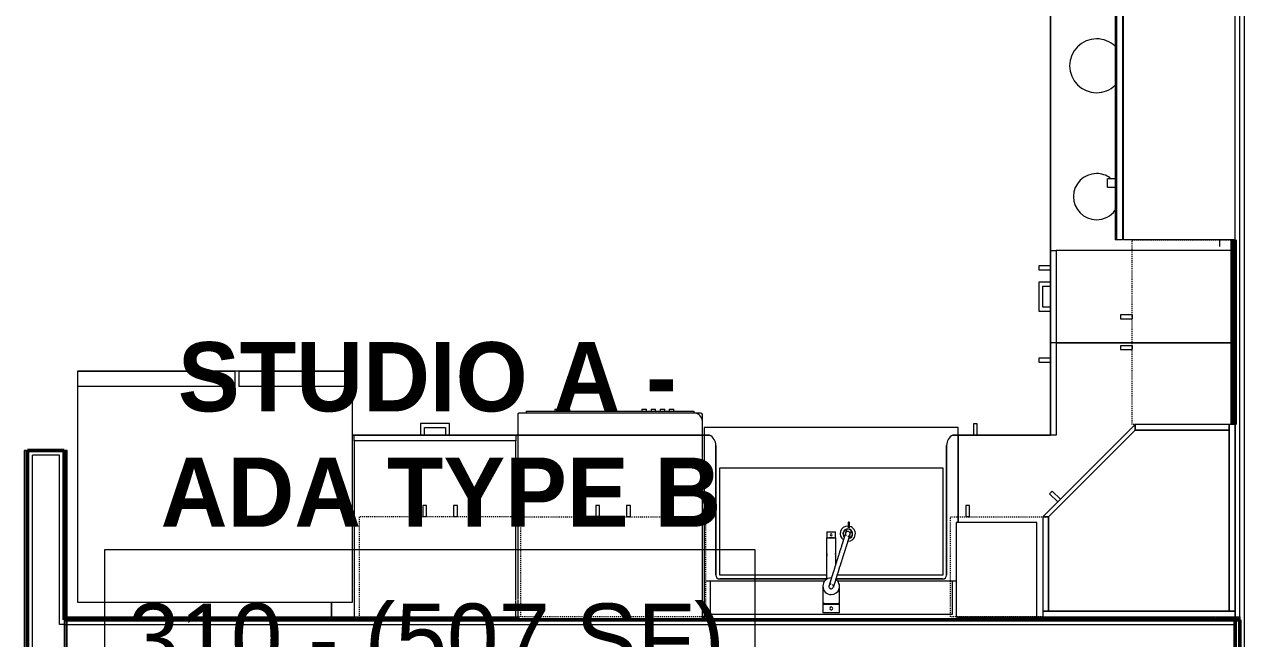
# Model space of a CAD drawing. Header units: inches. Extents: x -4218 to -1830, y 9767 to 12426.
# Drawn here: x -3097.2 to -2938.5, y 11916.3 to 11996.1 of the extents above; entities that cross this region are included whole.
import ezdxf

# ---------------------------------------------------------------- set-up
doc = ezdxf.new("R2010")
doc.units = ezdxf.units.IN
doc.header["$MEASUREMENT"] = 0
doc.linetypes.add('Dash', pattern=[0.25, 0.125, -0.125])
for name, color, linetype, lineweight in [('0-1', 7, 'Continuous', 5), ('0-2', 253, 'Continuous', 9), ('A-AREA-IDEN', 2, 'Continuous', 9), ('A-WALL-1', 250, 'Continuous', 50), ('A-WALL-2', 10, 'Continuous', 13), ('A-WALL-3', 254, 'Continuous', 9), ('A-WALL-4', 253, 'Continuous', 9), ('A-WALL-5', 252, 'Continuous', 9), ('A-WALL-6', 7, 'Continuous', 9), ('A-WALL-8', 113, 'Continuous', 9), ('I-WALL-1', 250, 'Continuous', 50), ('I-WALL-2', 254, 'Continuous', 9), ('I-WALL-3', 253, 'Continuous', 9), ('P-SANR-FIXT-1', 7, 'Continuous', 9), ('P-SANR-FIXT-3', 252, 'Continuous', 9), ('Q-CASE', 31, 'Continuous', 9), ('Q-CASE-1', 252, 'Continuous', 9), ('Q-CASE-2', 7, 'Continuous', 9), ('Q-CASE-3', 253, 'Continuous', 9), ('Q-CASE-4', 7, 'Dash', 9), ('Q-CASE-5', 254, 'Continuous', 9), ('Q-SPCQ-1', 7, 'Continuous', 9), ('Q-SPCQ-2', 253, 'Continuous', 9), ('Q-SPCQ-3', 252, 'Continuous', 9), ('Q-SPCQ-4', 254, 'Continuous', 9)]:
    doc.layers.add(name, color=color, linetype=linetype, lineweight=lineweight)
doc.styles.add('Century Gothic', font='ufonts.com_century-gothic.ttf', dxfattribs={"height": 9})
doc.styles.add('Century Gothic_B', font='GOTHICB.TTF', dxfattribs={"height": 9})

# ---------------------------------------------------------------- blocks, each defined once
blk = doc.blocks.new('Basic Wall _ INT - W4BØF - _5_8 GYP - 2X4 WOOD_BATT_ - 5_8 GYP_ - ___-3182044-BACKGROUND - 3RD FLOOR')
at = {"layer": 'A-WALL-3'}
for p, q in [((-3092, 11919.16), (-3092, 11919.1)), ((-3092, 11919.1), (-3092, 11918.96)), ((-3092, 11918.95), (-3092, 11918.89)), ((-3092, 11918.77), (-3092, 11918.75)), ((-3057.25, 11919.1), (-3053.97, 11919.1)), ((-3033.02, 11918.75), (-3057.25, 11918.75)), ((-3053.91, 11919.1), (-3033.02, 11919.1)), ((-3009.02, 11919.1), (-3008.77, 11919.1)), ((-3008.77, 11918.75), (-3009.02, 11918.75)), ((-2975.77, 11918.75), (-3008.77, 11918.75)), ((-2975.77, 11919.1), (-2942.29, 11919.1)), ((-2939.77, 11918.75), (-2975.77, 11918.75)), ((-2942.2, 11919.1), (-2939.77, 11919.1)), ((-2939.15, 11919.1), (-2939.15, 11919.16)), ((-2939.15, 11918.96), (-2939.15, 11919.1)), ((-2939.15, 11918.89), (-2939.15, 11918.95)), ((-2939.15, 11918.75), (-2939.15, 11918.77))]:
    blk.add_line(p, q, dxfattribs=at)
at = {"layer": 'A-WALL-4'}
for p, q in [((-3092, 11918.88), (-3092, 11919.16)), ((-3092, 11918.81), (-3092, 11918.88)), ((-3091.84, 11919.1), (-3091.8, 11919.1)), ((-3091.78, 11919.1), (-3091.7, 11919.1)), ((-3091.68, 11919.1), (-3091.6, 11919.1)), ((-3056.17, 11918.88), (-3057.25, 11918.88)), ((-3033.02, 11918.88), (-3056.06, 11918.88)), ((-3008.77, 11918.88), (-3009.02, 11918.88)), ((-2940.67, 11918.88), (-2975.77, 11918.88)), ((-2939.77, 11918.88), (-2940.58, 11918.88)), ((-2939.77, 11919.1), (-2939.15, 11919.1)), ((-2939.15, 11918.75), (-2939.77, 11918.75)), ((-2939.15, 11919.16), (-2939.15, 11918.88)), ((-2939.15, 11918.88), (-2939.15, 11918.85)), ((-2939.15, 11918.85), (-2939.15, 11918.79)), ((-2939.15, 11918.79), (-2939.15, 11918.75))]:
    blk.add_line(p, q, dxfattribs=at)
at = {"layer": 'A-WALL-5'}
for p, q in [((-3092, 11918.79), (-3092, 11918.81)), ((-3092, 11918.75), (-3092, 11918.79)), ((-3057.25, 11918.75), (-3092, 11918.75)), ((-3091.84, 11919.16), (-3091.8, 11919.16)), ((-3091.78, 11919.16), (-3091.7, 11919.16)), ((-3091.68, 11919.16), (-3091.6, 11919.16)), ((-3091.59, 11919.1), (-3057.25, 11919.1)), ((-3057.25, 11919.16), (-3053.34, 11919.16)), ((-3053.32, 11919.16), (-3033.02, 11919.16)), ((-3009.02, 11919.16), (-3008.77, 11919.16)), ((-2965.52, 11919.16), (-2964.77, 11919.16)), ((-2939.77, 11919.16), (-2939.15, 11919.16)), ((-2939.15, 11918.88), (-2939.77, 11918.88))]:
    blk.add_line(p, q, dxfattribs=at)
at = {"layer": 'A-WALL-6'}
for p, q in [((-3057.25, 11918.88), (-3092, 11918.88)), ((-3091.6, 11919.16), (-3057.25, 11919.16))]:
    blk.add_line(p, q, dxfattribs=at)
blk = doc.blocks.new('Basic Wall _ INT - W4BØF - _5_8 GYP - 2X4 WOOD_BATT_ - 5_8 GYP_ - ___-3182046-BACKGROUND - 3RD FLOOR')
at = {"layer": 'A-WALL-4'}
for p, q in [((-3092, 11918.75), (-3092, 11914)), ((-3091.65, 11919.04), (-3091.65, 11919.16)), ((-3091.65, 11918.95), (-3091.65, 11919.04)), ((-3091.65, 11918.89), (-3091.65, 11918.95)), ((-3091.65, 11918.13), (-3091.65, 11918.75)), ((-3091.65, 11914.63), (-3091.65, 11918.08)), ((-3091.65, 11914), (-3091.65, 11914.62)), ((-3091.65, 11913.8), (-3091.65, 11913.86)), ((-3091.65, 11913.71), (-3091.65, 11913.8)), ((-3091.65, 11913.59), (-3091.65, 11913.71)), ((-3092, 11837.85), (-3091.97, 11837.88)), ((-3091.86, 11837.99), (-3091.8, 11838.05)), ((-3091.79, 11838.06), (-3091.65, 11838.2)), ((-3091.65, 11838.2), (-3091.59, 11838.27))]:
    blk.add_line(p, q, dxfattribs=at)
at = {"layer": 'A-WALL-5'}
for p, q in [((-3091.97, 11940.76), (-3092, 11940.76)), ((-3092, 11940.76), (-3092, 11918.75)), ((-3091.8, 11940.76), (-3091.86, 11940.76)), ((-3091.65, 11940.76), (-3091.79, 11940.76)), ((-3091.59, 11940.76), (-3091.65, 11940.76)), ((-3091.65, 11919.16), (-3091.65, 11940.76)), ((-3091.87, 11918.13), (-3091.87, 11918.75)), ((-3091.59, 11919.04), (-3091.59, 11919.16)), ((-3091.59, 11918.95), (-3091.59, 11919.04)), ((-3091.59, 11918.89), (-3091.59, 11918.95)), ((-3091.59, 11918.07), (-3091.59, 11918.75)), ((-3091.87, 11914.63), (-3091.87, 11918.11)), ((-3091.59, 11914.63), (-3091.59, 11918.07)), ((-3092, 11914), (-3092, 11837.85)), ((-3091.87, 11914), (-3091.87, 11914.62)), ((-3091.59, 11914), (-3091.59, 11914.61)), ((-3091.59, 11913.8), (-3091.59, 11913.86)), ((-3091.59, 11913.71), (-3091.59, 11913.8)), ((-3091.65, 11838.2), (-3091.65, 11913.59)), ((-3091.59, 11913.59), (-3091.59, 11913.71))]:
    blk.add_line(p, q, dxfattribs=at)
at = {"layer": 'A-WALL-6'}
for p, q in [((-3092, 11940.76), (-3091.96, 11940.76)), ((-3091.96, 11940.76), (-3091.87, 11940.76)), ((-3091.87, 11918.75), (-3091.87, 11940.76)), ((-3091.87, 11940.76), (-3091.59, 11940.76)), ((-3091.59, 11919.16), (-3091.59, 11940.76)), ((-3091.87, 11837.98), (-3091.87, 11914)), ((-3091.59, 11838.27), (-3091.59, 11913.59))]:
    blk.add_line(p, q, dxfattribs=at)
at = {"layer": 'A-WALL-6', "flags": 128}
for points in [[(-3091.87, 11837.98), (-3091.88, 11837.97), (-3091.88, 11837.97), (-3091.9, 11837.95), (-3091.91, 11837.94), (-3091.93, 11837.92), (-3091.96, 11837.89)], [(-3091.59, 11838.27), (-3091.7, 11838.15), (-3091.8, 11838.05), (-3091.85, 11838), (-3091.87, 11837.98)]]:
    blk.add_lwpolyline(points, dxfattribs=at)
blk = doc.blocks.new('Basic Wall _ INT - W4BØF - _5_8 GYP - 2X4 WOOD_BATT_ - 5_8 GYP_ - ___-3182047-BACKGROUND - 3RD FLOOR')
at = {"layer": 'A-WALL-4'}
for p, q in [((-3097.1, 11832.75), (-3096.95, 11832.9)), ((-3096.95, 11832.9), (-3096.89, 11832.96)), ((-3096.77, 11833.08), (-3096.75, 11833.1)), ((-3097.16, 11832.69), (-3097.1, 11832.75))]:
    blk.add_line(p, q, dxfattribs=at)
at = {"layer": 'A-WALL-5'}
for p, q in [((-3097.1, 11940.76), (-3097.16, 11940.76)), ((-3096.95, 11940.76), (-3097.1, 11940.76)), ((-3097.1, 11832.75), (-3097.1, 11940.76)), ((-3096.89, 11940.76), (-3096.95, 11940.76)), ((-3096.75, 11940.76), (-3096.77, 11940.76)), ((-3096.75, 11940.76), (-3096.75, 11833.1))]:
    blk.add_line(p, q, dxfattribs=at)
at = {"layer": 'A-WALL-6'}
for p, q in [((-3097.16, 11940.76), (-3096.87, 11940.76)), ((-3097.16, 11832.69), (-3097.16, 11940.76)), ((-3096.87, 11940.76), (-3096.87, 11832.98)), ((-3096.87, 11940.76), (-3096.79, 11940.76)), ((-3096.79, 11940.76), (-3096.75, 11940.76))]:
    blk.add_line(p, q, dxfattribs=at)
at = {"layer": 'A-WALL-6', "flags": 128}
for points in [[(-3096.87, 11832.98), (-3096.89, 11832.96), (-3096.95, 11832.9), (-3097.04, 11832.81), (-3097.16, 11832.69)], [(-3096.79, 11833.06), (-3096.81, 11833.04), (-3096.83, 11833.02), (-3096.85, 11833), (-3096.86, 11832.99), (-3096.87, 11832.98), (-3096.87, 11832.98)]]:
    blk.add_lwpolyline(points, dxfattribs=at)
blk = doc.blocks.new('Refrigerator_-_Side-by-Side_6047 - 36_ X 30_-345559-BACKGROUND - 3RD FLOOR')
at = {"layer": 'Q-SPCQ-1'}
for p, q in [((17.87, 14.42), (-17.88, 14.42)), ((-17.88, 14.42), (-17.88, -15.58)), ((17.87, -15.58), (17.87, 14.42)), ((-17.88, -13.58), (-3.13, -13.58)), ((-17.88, -13.58), (-17.88, -15.58)), ((-3.13, -15.58), (-3.13, -13.58)), ((-2.63, -13.58), (17.87, -13.58)), ((-2.63, -13.58), (-2.63, -15.58)), ((17.87, -15.58), (17.87, -13.58)), ((-17.88, -15.58), (17.87, -15.58)), ((-3.13, -15.58), (-17.88, -15.58)), ((17.87, -15.58), (-2.63, -15.58))]:
    blk.add_line(p, q, dxfattribs=at)
blk = doc.blocks.new('Range - 24_ x 30_-V125-BACKGROUND - 3RD FLOOR')
at = {"layer": 'Q-SPCQ-1'}
blk.add_line((29.12, 22), (30, 22), dxfattribs=at)
for centre, radius, start, end in [((6.5, 6), 3.5, 136.4272, 180), ((6.5, 6), 3.5, 81.0228, 98.9772), ((6.5, 6), 3.5, 360, 43.6191), ((23.5, 6), 3, 360, 53.8773), ((23.5, 6), 3, 143.9133, 180), ((6.5, 6), 3.5, 180, 0), ((23.5, 6), 3, 180, 360)]:
    blk.add_arc(centre, radius, start, end, dxfattribs=at)
blk = doc.blocks.new('Dishwasher_15404 - 34_ counter-V126-BACKGROUND - 3RD FLOOR')
at = {"layer": 'Q-SPCQ-1'}
for p, q in [((26.68, 0), (24, 0)), ((26.87, -22.93), (26.87, -0.2)), ((27.12, -1.09), (26.87, -1.09)), ((27.12, -1.09), (27.12, -22.91)), ((27.37, -4.82), (27.12, -4.82)), ((27.37, -4.82), (27.37, -5.81)), ((27.37, -5.81), (27.37, -6.79)), ((27.12, -6.79), (27.37, -6.79)), ((27.37, -16.15), (27.12, -16.15)), ((27.12, -16.74), (27.37, -16.74)), ((27.37, -17.33), (27.12, -17.33)), ((27.37, -16.15), (27.37, -16.74)), ((27.37, -17.33), (27.37, -17.92)), ((27.12, -17.92), (27.37, -17.92)), ((27.37, -18.51), (27.12, -18.51)), ((27.37, -18.51), (27.37, -19.1)), ((27.12, -19.1), (27.37, -19.1)), ((27.37, -19.69), (27.12, -19.69)), ((27.12, -20.28), (27.37, -20.28)), ((27.37, -19.69), (27.37, -20.28)), ((27.12, -22.91), (26.87, -22.91)), ((26.87, -23.8), (26.87, -22.93)), ((24, -24), (25.8, -24)), ((25.8, -24), (26.68, -24))]:
    blk.add_line(p, q, dxfattribs=at)
for centre, radius, start, end in [((26.68, -0.2), 0.197, 360, 90), ((26.68, -0.2), 0.197, 15, 90), ((25.8, -22.93), 1.07, 270, 0), ((26.68, -23.8), 0.197, 270, 0)]:
    blk.add_arc(centre, radius, start, end, dxfattribs=at)
at = {"layer": 'Q-SPCQ-2'}
for p, q in [((0.38, 0), (0, 0)), ((0, -24), (0.38, -24))]:
    blk.add_line(p, q, dxfattribs=at)
at = {"layer": 'Q-SPCQ-3'}
for p, q in [((2.55, 0), (0.38, 0)), ((24, 0), (2.64, 0)), ((0.38, -24), (5.07, -24)), ((5.1, -24), (6.45, -24)), ((6.47, -24), (24, -24))]:
    blk.add_line(p, q, dxfattribs=at)
at = {"layer": 'Q-SPCQ-4'}
blk.add_line((0, 0), (0, -24), dxfattribs=at)
blk = doc.blocks.new('30quot_MicrowaveVent_11166 - 70cm miele oven-2322118-BACKGROUND - 3RD FLOOR')
at = {"layer": 'Q-CASE-2'}
for p, q in [((-14.2, -14.49), (-14.2, 0)), ((15.68, 0), (-14.2, 0)), ((15.68, 0), (15.68, -14.49)), ((15.68, -14.49), (-14.2, -14.49)), ((-14.2, -14.61), (15.68, -14.61)), ((-14.2, -15.39), (-14.2, -14.61)), ((-14.2, -15.6), (-14.2, -15.39)), ((-14.2, -15.39), (15.68, -15.39)), ((-14.2, -15.6), (15.68, -15.6)), ((7.69, -16.55), (7.69, -15.63)), ((8.88, -15.63), (8.88, -16.55)), ((15.68, -14.61), (15.68, -15.39)), ((15.68, -15.39), (15.68, -15.6)), ((7.69, -16.6), (8.88, -16.6))]:
    blk.add_line(p, q, dxfattribs=at)
blk = doc.blocks.new('Single Door 1 Drawer 211 - 211 Base Cabinet Single Door1 Drawer 12_-V129-BACKGROUND - 3RD FLOOR')
at = {"layer": 'Q-CASE-1'}
for p, q in [((-11.26, 24), (0.74, 24)), ((-11.26, 23.25), (-11.26, 24)), ((-6.64, 24), (-7.14, 24)), ((-3.89, 24), (-3.39, 24)), ((-1.27, 24), (-1.76, 24)), ((0.74, 24), (0.74, 23.25)), ((0.74, 23.25), (-11.26, 23.25)), ((-11.26, 23.25), (-11.26, 0.38)), ((0.74, 0.38), (0.74, 23.25))]:
    blk.add_line(p, q, dxfattribs=at)
at = {"layer": 'Q-CASE-2'}
for p, q in [((-3.39, 25.5), (-7.14, 25.5)), ((-7.14, 25.5), (-7.14, 24)), ((-3.39, 24), (-3.39, 25.5)), ((-1.27, 25.5), (-1.76, 25.5)), ((-1.76, 25.5), (-1.76, 24)), ((-1.27, 24), (-1.27, 25.5)), ((-6.64, 24), (-6.64, 25)), ((-6.64, 25), (-3.89, 25)), ((-3.89, 25), (-3.89, 24))]:
    blk.add_line(p, q, dxfattribs=at)
at = {"layer": 'Q-CASE-3'}
for p, q in [((-1.27, 24), (-1.76, 24)), ((-11.26, 0.38), (-11.26, 0)), ((0.74, 0), (0.74, 0.38))]:
    blk.add_line(p, q, dxfattribs=at)
at = {"layer": 'Q-CASE-5'}
blk.add_line((-11.26, 0), (0.74, 0), dxfattribs=at)
blk = doc.blocks.new('Base Cabinet Corner 197 - Base Cabinet Corner 197-V130-BACKGROUND - 3RD FLOOR')
at = {"layer": 'Q-CASE-1'}
for p, q in [((0.74, 36), (-10.64, 36)), ((0.74, 23.25), (0.74, 36)), ((0.74, 24), (0.74, 36)), ((0.73, 33.51), (0.73, 34)), ((12.74, 24), (0.74, 24)), ((0.74, 23.25), (0.74, 24)), ((10.73, 24), (10.24, 24)), ((12.74, 0.38), (12.74, 24)), ((12.74, 23.25), (0.74, 23.25))]:
    blk.add_line(p, q, dxfattribs=at)
at = {"layer": 'Q-CASE-2'}
for p, q in [((2.23, 34), (0.74, 34)), ((0.74, 33.51), (2.23, 33.51)), ((2.23, 33.51), (2.23, 34)), ((10.73, 25.5), (10.24, 25.5)), ((10.24, 25.5), (10.24, 24)), ((10.73, 24), (10.73, 25.5))]:
    blk.add_line(p, q, dxfattribs=at)
at = {"layer": 'Q-CASE-3'}
for p, q in [((-22.89, 36), (-23.26, 36)), ((10.73, 24), (10.24, 24)), ((12.74, 0), (12.74, 0.38))]:
    blk.add_line(p, q, dxfattribs=at)
at = {"layer": 'Q-CASE-5'}
for p, q in [((-23.26, 36), (-23.26, 0)), ((-23.26, 0), (-22.89, 0)), ((-22.89, 0), (2.11, 0)), ((2.11, 0), (12.74, 0))]:
    blk.add_line(p, q, dxfattribs=at)
blk = doc.blocks.new('Vanity Cabinet-Double Door - 33_-V131-BACKGROUND - 3RD FLOOR')
at = {"layer": 'Q-CASE-1'}
for p, q in [((-15.76, 5.06), (-15.76, 0.38)), ((-15.76, 5.06), (-15.76, 0.38)), ((-15.01, 5.06), (-15.01, 0.75)), ((16.49, 0.75), (16.49, 5.06)), ((-15.01, 0.75), (16.49, 0.75))]:
    blk.add_line(p, q, dxfattribs=at)
at = {"layer": 'Q-CASE-3'}
for p, q in [((-15.76, 0.38), (-15.76, 0)), ((-15.76, 0.38), (-15.76, 0)), ((17.24, 0), (17.24, 0.38)), ((17.24, 0), (17.24, 0.38))]:
    blk.add_line(p, q, dxfattribs=at)
at = {"layer": 'Q-CASE-5'}
blk.add_line((-15.76, 0), (17.24, 0), dxfattribs=at)
blk.add_line((-15.76, 0), (17.24, 0), dxfattribs=at)
blk.add_line((-15.76, 0), (17.24, 0), dxfattribs=at)
blk = doc.blocks.new('Base Cabinet 3 Drawer 230 - Base Cabinet 3 Drawer 230 21_-V132-BACKGROUND - 3RD FLOOR')
at = {"layer": 'Q-CASE-1'}
for p, q in [((-9.76, 24), (11.24, 24)), ((-9.76, 23.25), (-9.76, 24)), ((-0.64, 24), (-1.14, 24)), ((2.11, 24), (2.61, 24)), ((11.24, 24), (11.24, 23.25)), ((11.24, 23.25), (-9.76, 23.25)), ((-9.76, 23.25), (-9.76, 0.38)), ((11.24, 2.61), (11.24, 23.25)), ((11.24, 0.38), (11.24, 2.52))]:
    blk.add_line(p, q, dxfattribs=at)
at = {"layer": 'Q-CASE-2'}
for p, q in [((2.61, 25.5), (-1.14, 25.5)), ((-1.14, 25.5), (-1.14, 24)), ((2.61, 24), (2.61, 25.5)), ((-0.64, 24), (-0.64, 25)), ((-0.64, 25), (2.11, 25)), ((2.11, 25), (2.11, 24))]:
    blk.add_line(p, q, dxfattribs=at)
at = {"layer": 'Q-CASE-3'}
for p, q in [((-0.64, 24), (-1.14, 24)), ((2.11, 24), (2.61, 24)), ((-9.76, 0.31), (-9.76, 0.01)), ((11.24, 0), (11.24, 0.38))]:
    blk.add_line(p, q, dxfattribs=at)
at = {"layer": 'Q-CASE-5'}
for p, q in [((-0.64, 24), (-1.14, 24)), ((2.11, 24), (2.61, 24)), ((-9.76, 0), (11.24, 0))]:
    blk.add_line(p, q, dxfattribs=at)
blk = doc.blocks.new('308 - 308 x 24_-2727442-BACKGROUND - 3RD FLOOR')
at = {"layer": 'Q-CASE'}
for p, q in [((0, 25.19), (-12, 13.19)), ((-11.25, 13.19), (0, 24.44)), ((0, 24.44), (0, 25.19)), ((-12, 13.19), (-11.25, 13.19))]:
    blk.add_line(p, q, dxfattribs=at)
at = {"layer": 'Q-CASE-2'}
for p, q in [((0, 24.44), (-11.25, 13.19)), ((0, 25.19), (0, 24.44)), ((12.25, 25.19), (0, 25.19)), ((12.25, 24.44), (0, 24.44)), ((0, 24.44), (12.25, 24.44)), ((12.25, 24.44), (12.25, 25.19)), ((13, 25.19), (12.25, 25.19)), ((12.25, 25.19), (12.25, 0.94)), ((12.25, 0.94), (12.25, 24.44)), ((13, 0.94), (13, 25.19)), ((-10.76, 16.55), (-11.11, 16.2)), ((-11.11, 16.2), (-10.05, 15.14)), ((-9.7, 15.49), (-10.76, 16.55)), ((-12, 13.19), (-12, 0.94)), ((-11.25, 13.19), (-12, 13.19)), ((-11.25, 13.19), (-11.25, 0.94)), ((-11.25, 0.94), (-11.25, 13.19)), ((-12, 0.94), (-11.25, 0.94)), ((13, 0.94), (-12, 0.94)), ((-12, 0.94), (-12, 0.19)), ((-12, 0.19), (13, 0.19)), ((-11.25, 0.94), (12.25, 0.94)), ((12.25, 0.94), (13, 0.94)), ((13, 0.19), (13, 0.94))]:
    blk.add_line(p, q, dxfattribs=at)
blk = doc.blocks.new('300 Series Wall Hung Cabinet_302 - 24_ X 24_-2590484-BACKGROUND - 3RD FLOOR')
at = {"layer": 'Q-CASE-2'}
for p, q in [((-1.76, 14.69), (-2.25, 14.69)), ((-2.25, 14.69), (-2.25, 13.19)), ((-1.76, 13.19), (-1.76, 14.69)), ((2.24, 14.69), (1.75, 14.69)), ((1.75, 14.69), (1.75, 13.19)), ((2.24, 13.19), (2.24, 14.69)), ((-1.76, 13.19), (-2.25, 13.19)), ((2.24, 13.19), (1.75, 13.19))]:
    blk.add_line(p, q, dxfattribs=at)
at = {"layer": 'Q-CASE-4'}
for p, q in [((-12, 0.19), (-12, 13.19)), ((-12, 13.19), (12, 13.19)), ((12, 13.19), (12, 0.19)), ((12, 0.19), (-12, 0.19))]:
    blk.add_line(p, q, dxfattribs=at)
blk = doc.blocks.new('300 Series Wall Hung Cabinet_301 - 12_ x 24_-2730234-BACKGROUND - 3RD FLOOR')
at = {"layer": 'Q-CASE-2'}
for p, q in [((-3.51, 14.69), (-4, 14.69)), ((-4, 14.69), (-4, 13.19)), ((-3.51, 13.19), (-3.51, 14.69)), ((-3.51, 13.19), (-4, 13.19)), ((5.25, 12.44), (-5.25, 12.44)), ((-5.25, 12.44), (-5.25, 0.19)), ((5.25, 0.19), (5.25, 12.44)), ((-5.25, 0.19), (5.25, 0.19))]:
    blk.add_line(p, q, dxfattribs=at)
at = {"layer": 'Q-CASE-4'}
for p, q in [((-6, 0.19), (-6, 13.19)), ((-6, 13.19), (6, 13.19)), ((6, 13.19), (6, 0.19)), ((6, 0.19), (-6, 0.19))]:
    blk.add_line(p, q, dxfattribs=at)
blk = doc.blocks.new('kitchen_faucet_14143 - kitchen_faucet_14143-2965259-BACKGROUND - 3RD FLOOR')
at = {"layer": 'P-SANR-FIXT-1'}
for p, q in [((-7.58, 2.4), (-8.24, 2.4)), ((-8.24, 2.2), (-7.58, 2.2)), ((-6.99, 1.91), (-7.41, 2.04)), ((-7.23, 2.59), (-6.81, 2.46)), ((-6.3, 0.57), (-7.09, 0.57)), ((-7.09, -0.57), (-7.09, 0.57)), ((-2.83, 0.59), (-6.3, 0.59)), ((-6.3, 0.51), (-6.3, 0.59)), ((-6.3, 0.42), (-6.3, 0.5)), ((-6.3, 0.3), (-6.3, 0.4)), ((-6.3, 0.29), (-6.3, 0.15)), ((-6.3, 0.15), (-6.3, 0.29)), ((-6.3, 0.15), (-6.3, -0.15)), ((-6.3, -0.15), (-6.3, 0.15)), ((-3.97, 0.59), (-4.89, 0.59)), ((-0.9, 0.59), (-0.94, 0.59)), ((2.26, 1.08), (0, 1.08)), ((2.34, 1.02), (2.1, 1.02)), ((2.26, 1.08), (2.26, -1.08)), ((3.44, 1.08), (2.34, 1.08)), ((2.34, -1.08), (2.34, 1.08)), ((3.44, 1.08), (3.44, -1.08)), ((-7.09, -0.57), (-6.3, -0.57)), ((-6.3, -0.15), (-6.3, -0.29)), ((-6.3, -0.29), (-6.3, -0.15)), ((-6.3, -0.4), (-6.3, -0.3)), ((-6.3, -0.5), (-6.3, -0.42)), ((-6.3, -0.59), (-6.3, -0.57)), ((-6.3, -0.59), (-0.9, -0.59)), ((-4.89, -0.59), (-3.97, -0.59)), ((0, -1.08), (2.26, -1.08)), ((2.1, -1.02), (2.34, -1.02)), ((2.34, -1.08), (3.44, -1.08))]:
    blk.add_line(p, q, dxfattribs=at)
at = {"layer": 'P-SANR-FIXT-1', "flags": 128}
for points in [[(-6.52, 2.15), (-6.53, 2.23), (-6.56, 2.3), (-6.61, 2.36), (-6.67, 2.41), (-6.74, 2.44), (-6.82, 2.45), (-6.9, 2.44), (-6.97, 2.41), (-7.03, 2.36), (-7.08, 2.3), (-7.1, 2.23), (-7.11, 2.15)], [(-7.11, 2.15), (-7.1, 2.08), (-7.08, 2), (-7.03, 1.94), (-6.97, 1.9), (-6.9, 1.87), (-6.82, 1.86), (-6.74, 1.87), (-6.67, 1.9), (-6.61, 1.94)], [(-6.91, 1.87), (-6.91, 1.87), (-6.91, 1.87), (-6.9, 1.87), (-6.9, 1.87), (-6.9, 1.87), (-6.89, 1.87), (-6.89, 1.86), (-6.88, 1.86), (-6.88, 1.86), (-6.87, 1.86), (-6.86, 1.86), (-6.71, 1.81), (-6.69, 1.8), (-6.68, 1.8), (-6.51, 1.75), (-6.49, 1.74), (-6.46, 1.73), (-6.43, 1.72), (-6.41, 1.71), (-6.38, 1.7), (-6.35, 1.69), (-6.32, 1.68), (-6.29, 1.67), (-6.26, 1.66), (-6.22, 1.65), (-6.19, 1.64), (-6.16, 1.63), (-6.12, 1.62), (-6.09, 1.61), (-6.05, 1.6), (-6.01, 1.59), (-5.98, 1.58), (-5.94, 1.56), (-5.9, 1.55), (-5.86, 1.54), (-5.82, 1.53), (-5.78, 1.51), (-5.74, 1.5), (-5.69, 1.49), (-5.65, 1.47), (-5.61, 1.46), (-5.56, 1.45), (-5.52, 1.43), (-5.47, 1.42), (-5.42, 1.4), (-5.38, 1.39), (-5.33, 1.37), (-5.28, 1.36), (-5.23, 1.34), (-5.18, 1.33), (-4.48, 1.1), (-4.42, 1.09), (-4.36, 1.07), (-4.31, 1.05), (-4.25, 1.03), (-4.19, 1.01), (-4.13, 0.99), (-4.07, 0.98), (-4.02, 0.96), (-3.96, 0.94), (-3.9, 0.92), (-3.84, 0.9), (-3.78, 0.88), (-3.72, 0.86), (-3.66, 0.85), (-3.6, 0.83), (-3.54, 0.81), (-3.48, 0.79), (-3.42, 0.77), (-3.36, 0.75), (-3.3, 0.73), (-3.24, 0.71), (-3.18, 0.69), (-3.12, 0.68), (-3.06, 0.66), (-3, 0.64), (-2.94, 0.62), (-2.88, 0.6), (-2.83, 0.58), (-2.77, 0.56), (-2.71, 0.55), (-2.65, 0.53), (-2.03, 0.33), (-1.98, 0.32), (-1.93, 0.3), (-1.88, 0.28), (-1.83, 0.27), (-1.78, 0.25), (-1.54, 0.18), (-1.49, 0.16), (-1.45, 0.15), (-1.4, 0.13), (-1.36, 0.12), (-1.31, 0.1), (-1.27, 0.09), (-1.23, 0.08), (-1.18, 0.06), (-1.14, 0.05), (-1.1, 0.04), (-1.06, 0.03), (-1.03, 0.01), (-0.99, 0), (-0.95, -0.01), (-0.91, -0.02), (-0.88, -0.03), (-0.84, -0.04), (-0.81, -0.05), (-0.77, -0.07), (-0.74, -0.08), (-0.71, -0.09), (-0.68, -0.1), (-0.65, -0.11), (-0.62, -0.11), (-0.59, -0.12), (-0.56, -0.13), (-0.53, -0.14), (-0.51, -0.15), (-0.48, -0.16), (-0.45, -0.17), (-0.43, -0.17), (-0.41, -0.18), (-0.38, -0.19), (-0.36, -0.2), (-0.34, -0.2), (-0.32, -0.21), (-0.3, -0.21), (-0.28, -0.22), (-0.26, -0.23), (-0.25, -0.23), (-0.23, -0.24), (-0.21, -0.24), (-0.2, -0.25), (-0.18, -0.25), (-0.17, -0.26), (-0.16, -0.26), (-0.15, -0.26), (-0.14, -0.27), (-0.13, -0.27), (-0.12, -0.27), (-0.11, -0.28), (-0.1, -0.28), (-0.09, -0.28), (-0.09, -0.28), (-0.08, -0.28), (-0.08, -0.29), (-0.07, -0.29), (-0.07, -0.29), (-0.07, -0.29), (-0.07, -0.29), (-0.06, -0.29)], [(-6.73, 2.43), (-6.73, 2.43), (-6.73, 2.43), (-6.73, 2.43), (-6.72, 2.43), (-6.72, 2.43), (-6.72, 2.43), (-6.71, 2.43), (-6.71, 2.43), (-6.7, 2.42), (-6.69, 2.42), (-6.68, 2.42), (-6.53, 2.37), (-6.52, 2.37), (-6.5, 2.36), (-6.48, 2.35), (-6.46, 2.35), (-6.44, 2.34), (-6.42, 2.33), (-6.39, 2.33), (-6.37, 2.32), (-6.34, 2.31), (-6.32, 2.3), (-6.29, 2.3), (-6.27, 2.29), (-6.24, 2.28), (-6.21, 2.27), (-6.18, 2.26), (-6.15, 2.25), (-6.12, 2.24), (-6.09, 2.23), (-6.06, 2.22), (-6.03, 2.21), (-5.99, 2.2), (-5.96, 2.19), (-5.92, 2.18), (-5.89, 2.17), (-5.85, 2.16), (-5.81, 2.14), (-5.78, 2.13), (-5.74, 2.12), (-5.7, 2.11), (-5.66, 2.1), (-5.62, 2.08), (-5.58, 2.07), (-5.53, 2.06), (-5.49, 2.04), (-5.45, 2.03), (-5.4, 2.01), (-5.36, 2), (-5.31, 1.99), (-5.27, 1.97), (-5.22, 1.96), (-5.17, 1.94), (-5.12, 1.93), (-5.07, 1.91), (-5.02, 1.9), (-4.97, 1.88), (-4.92, 1.86), (-4.87, 1.85), (-4.82, 1.83), (-4.77, 1.81), (-4.71, 1.8), (-4.66, 1.78), (-4.61, 1.76), (-4.55, 1.75), (-4.5, 1.73), (-4.44, 1.71), (-4.39, 1.69), (-4.33, 1.68), (-4.27, 1.66), (-4.22, 1.64), (-4.16, 1.62), (-4.1, 1.6), (-4.04, 1.59), (-3.99, 1.57), (-3.93, 1.55), (-3.87, 1.53), (-3.81, 1.51), (-3.75, 1.49), (-3.69, 1.47), (-3.63, 1.46), (-3.57, 1.44), (-3.51, 1.42), (-3.45, 1.4), (-3.39, 1.38), (-3.33, 1.36), (-3.27, 1.34), (-3.21, 1.32), (-3.15, 1.31), (-3.09, 1.29), (-3.03, 1.27), (-2.97, 1.25), (-2.92, 1.23), (-2.86, 1.21), (-2.8, 1.19), (-2.74, 1.17), (-2.68, 1.16), (-2.62, 1.14), (-2.56, 1.12), (-2.51, 1.1), (-1.88, 0.9), (-1.83, 0.89), (-1.78, 0.87), (-1.73, 0.85), (-1.67, 0.84), (-1.62, 0.82), (-1.4, 0.75), (-1.35, 0.74), (-1.3, 0.72), (-1.26, 0.71), (-1.21, 0.69), (-1.17, 0.68), (-1.12, 0.66), (-1.08, 0.65), (-1.04, 0.64), (-1, 0.62), (-0.96, 0.61), (-0.92, 0.6), (-0.88, 0.59), (-0.84, 0.57), (-0.8, 0.56), (-0.76, 0.55), (-0.73, 0.54), (-0.69, 0.53), (-0.66, 0.52), (-0.62, 0.51), (-0.59, 0.5), (-0.56, 0.49), (-0.52, 0.47), (-0.49, 0.47), (-0.46, 0.46), (-0.43, 0.45), (-0.4, 0.44), (-0.38, 0.43), (-0.35, 0.42), (-0.32, 0.41), (-0.3, 0.4), (-0.27, 0.4), (-0.25, 0.39), (-0.22, 0.38), (-0.2, 0.37), (-0.18, 0.37), (-0.16, 0.36), (-0.14, 0.35), (-0.12, 0.35), (-0.1, 0.34), (-0.08, 0.34), (-0.06, 0.33), (-0.05, 0.32), (-0.03, 0.32), (-0.02, 0.32), (0, 0.31), (0.01, 0.31), (0.02, 0.3), (0.03, 0.3), (0.04, 0.3), (0.05, 0.29), (0.06, 0.29), (0.07, 0.29), (0.08, 0.28), (0.09, 0.28), (0.09, 0.28), (0.1, 0.28), (0.1, 0.28), (0.11, 0.28), (0.11, 0.28), (0.11, 0.27), (0.11, 0.27), (0.11, 0.27)], [(0.27, -0.18), (0.3, -0.11), (0.32, -0.03), (0.31, 0.04), (0.29, 0.12), (0.25, 0.18), (0.19, 0.23), (0.13, 0.27), (0.05, 0.29), (-0.03, 0.28), (-0.1, 0.26), (-0.17, 0.22), (-0.22, 0.16)], [(-0.27, -0.01), (-0.27, -0.06), (-0.24, -0.13), (-0.2, -0.2), (-0.15, -0.25), (-0.08, -0.28), (0, -0.3), (0.08, -0.3), (0.15, -0.28), (0.21, -0.23), (0.27, -0.18)]]:
    blk.add_lwpolyline(points, dxfattribs=at)
at = {"layer": 'P-SANR-FIXT-1'}
for centre, radius, start, end in [((-6.83, 2.16), 0.984, 176.3754, 180), ((-6.83, 2.16), 0.984, 180, 325.3711), ((-6.83, 2.16), 0.984, 0, 165), ((-6.83, 2.16), 0.63, 10.3084, 180), ((-6.83, 2.16), 0.63, 180, 315), ((-6.83, 2.16), 0.591, 132.8835, 180), ((-6.83, 2.16), 0.591, 180, 191.3603), ((-6.83, 2.16), 0.591, 191.3603, 312.7731), ((-6.83, 2.16), 0.591, 14.7648, 132.8835), ((-6.69, 0), 0.118, 0, 180), ((0, 0), 1.08, 177.6189, 180), ((0, 0), 1.08, 0, 147.4712), ((2.88, 0), 0.197, 360, 180), ((-6.69, 0), 0.118, 180, 360), ((0, 0), 1.08, 180, 360), ((2.88, 0), 0.197, 180, 360)]:
    blk.add_arc(centre, radius, start, end, dxfattribs=at)
for centre, major_axis, ratio, start_param, end_param in [((-8.24, 2.3), (0, 0.0984), 0.984808, 4.712389, 7.853982), ((-8.24, 2.3), (0, 0.0984), 0.984808, 1.570796, 4.712389), ((-3.97, 0), (0, 0.591), 0.906308, 6.021386, 6.806784), ((-3.97, 0), (0, 0.591), 0.906308, 2.617994, 3.403392)]:
    blk.add_ellipse(centre, major_axis=major_axis, ratio=ratio, start_param=start_param, end_param=end_param, dxfattribs=at)
blk = doc.blocks.new('Stainless Steel Farmhous Kitchen Sink - Stainless Steel Farmhous Kitchen Sink-V142-BACKGROUND - 3RD FLOOR')
at = {"layer": 'P-SANR-FIXT-1'}
for p, q in [((-33, 22.2), (-33, 21.19)), ((0, 22.2), (-33, 22.2)), ((0, 21.19), (0, 22.2)), ((-31, 3), (-31, 16.96)), ((-31, 16.96), (-2, 16.96)), ((-2, 16.96), (-2, 3)), ((-17.09, 3), (-31, 3)), ((-2, 3), (-15.75, 3))]:
    blk.add_line(p, q, dxfattribs=at)
at = {"layer": 'P-SANR-FIXT-3'}
for p, q in [((-33, 21.19), (-33, 2.32)), ((0, 9.81), (0, 21.19)), ((-33, 2.25), (-17.32, 2.25)), ((-15.68, 2.25), (-0.25, 2.25))]:
    blk.add_line(p, q, dxfattribs=at)
blk = doc.blocks.new('300 Series Wall Hung Cabinet_302 - 21_ X 24_-2838280-BACKGROUND - 3RD FLOOR')
at = {"layer": 'Q-CASE-2'}
for p, q in [((-2.25, -13.19), (-1.76, -13.19)), ((-2.25, -13.19), (-2.25, -14.69)), ((-1.76, -14.69), (-1.76, -13.19)), ((1.75, -13.19), (2.24, -13.19)), ((1.75, -13.19), (1.75, -14.69)), ((2.24, -14.69), (2.24, -13.19)), ((-2.25, -14.69), (-1.76, -14.69)), ((1.75, -14.69), (2.24, -14.69))]:
    blk.add_line(p, q, dxfattribs=at)
at = {"layer": 'Q-CASE-4'}
for p, q in [((10.5, -0.19), (-10.5, -0.19)), ((-10.5, -0.19), (-10.5, -13.19)), ((10.5, -13.19), (10.5, -0.19)), ((-10.5, -13.19), (10.5, -13.19))]:
    blk.add_line(p, q, dxfattribs=at)
blk = doc.blocks.new('CTR - 1st Phase - Unit Layouts_rvt-1-BACKGROUND - 3RD FLOOR')
at = {"layer": 'A-WALL-1'}
for p, q in [((-2940.15, 11968.13), (-2940.15, 11944.13)), ((-2939.77, 11944.13), (-2939.77, 11968.13)), ((-3096.75, 11940.76), (-3096.75, 11837.85)), ((-3096.12, 11940.76), (-3096.75, 11940.76)), ((-3092.62, 11940.76), (-3096.12, 11940.76)), ((-3092, 11940.76), (-3092.62, 11940.76)), ((-3092, 11918.75), (-3092, 11940.76)), ((-2939.15, 11918.75), (-3092, 11918.75)), ((-2939.15, 11918.13), (-2939.15, 11918.75)), ((-2939.15, 11914.63), (-2939.15, 11918.13))]:
    blk.add_line(p, q, dxfattribs=at)
at = {"layer": 'A-WALL-2'}
for p, q in [((-3096.12, 11837.85), (-3096.12, 11940.14)), ((-3092.62, 11940.14), (-3096.12, 11940.14)), ((-3092.62, 11918.13), (-3092.62, 11940.14)), ((-3092, 11918.13), (-3092.62, 11918.13)), ((-3092, 11918.13), (-2939.77, 11918.13)), ((-2939.77, 11914.63), (-2939.77, 11918.13))]:
    blk.add_line(p, q, dxfattribs=at)
at = {"layer": 'A-WALL-3'}
for p, q in [((-2939.77, 11919.13), (-2939.77, 11944.13)), ((-3092, 11918.89), (-3092, 11919.16)), ((-3091.8, 11918.75), (-3091.84, 11918.75)), ((-3091.7, 11918.75), (-3091.78, 11918.75)), ((-3091.6, 11918.75), (-3091.68, 11918.75)), ((-3033.02, 11918.75), (-3057.25, 11918.75)), ((-3008.77, 11918.75), (-3009.02, 11918.75)), ((-2939.77, 11918.75), (-2975.77, 11918.75)), ((-2939.15, 11918.75), (-2939.77, 11918.75)), ((-2939.15, 11918.75), (-2939.15, 11914))]:
    blk.add_line(p, q, dxfattribs=at)
at = {"layer": 'A-WALL-4'}
for p, q in [((-2939.77, 11944.13), (-2939.77, 11968.13)), ((-3096.75, 11940.76), (-3096.75, 11837.85)), ((-3092, 11919.16), (-3092, 11940.76)), ((-3057.25, 11918.75), (-3091.59, 11918.75))]:
    blk.add_line(p, q, dxfattribs=at)
at = {"layer": 'A-WALL-5'}
for p, q in [((-2940.15, 11968.13), (-2940.15, 11944.13)), ((-3096.75, 11940.76), (-3092, 11940.76))]:
    blk.add_line(p, q, dxfattribs=at)
at = {"layer": 'A-WALL-8'}
for p, q in [((-2963.77, 12073.01), (-2963.77, 11942.75)), ((-2963.77, 11942.75), (-2963.77, 12073.01)), ((-2939.77, 11944.13), (-2939.77, 11968.13)), ((-2939.77, 11968.13), (-2939.77, 11944.13)), ((-2939.77, 11919.13), (-2939.77, 11944.13)), ((-2939.77, 11944.13), (-2939.77, 11919.13)), ((-3008.1, 11942.75), (-3054.52, 11942.75)), ((-3054.52, 11942.75), (-3008.1, 11942.75)), ((-2963.77, 11942.75), (-2976.45, 11942.75)), ((-2976.45, 11942.75), (-2963.77, 11942.75)), ((-3007.27, 11924.56), (-3007.27, 11941.41)), ((-3007.27, 11941.41), (-3007.27, 11924.56)), ((-2977.27, 11941.41), (-2977.27, 11924.56)), ((-2977.27, 11924.56), (-2977.27, 11941.41)), ((-2992.86, 11924.06), (-3006.77, 11924.06)), ((-3006.77, 11924.06), (-2992.86, 11924.06)), ((-2977.77, 11924.06), (-2991.68, 11924.06)), ((-2991.68, 11924.06), (-2977.77, 11924.06)), ((-3057.25, 11921.06), (-3057.25, 11919.13)), ((-3057.25, 11919.13), (-3057.25, 11921.06)), ((-3057.25, 11919.13), (-3057.25, 11918.75)), ((-3057.25, 11918.75), (-3057.25, 11919.13)), ((-3057.25, 11918.75), (-2939.77, 11918.75)), ((-2939.77, 11918.75), (-3057.25, 11918.75)), ((-2939.77, 11918.75), (-2939.77, 11919.13)), ((-2939.77, 11919.13), (-2939.77, 11918.75))]:
    blk.add_line(p, q, dxfattribs=at)
for centre, radius, start, end in [((-3008.77, 11941.41), 1.5, 0, 63.3485), ((-3008.77, 11941.41), 1.5, 0, 63.3485), ((-2975.77, 11941.41), 1.5, 116.6515, 180), ((-2975.77, 11941.41), 1.5, 116.6515, 180), ((-3006.77, 11924.56), 0.5, 180, 270), ((-3006.77, 11924.56), 0.5, 180, 270), ((-2977.77, 11924.56), 0.5, 270, 0), ((-2977.77, 11924.56), 0.5, 270, 0)]:
    blk.add_arc(centre, radius, start, end, dxfattribs=at)
at = {"layer": '0-2'}
for name, p, rotation in [('30quot_MicrowaveVent_11166 - 70cm miele oven-2322118-BACKGROUND - 3RD FLOOR', (-2939.77, 11983.8), 270.0000000000301), ('Range - 24_ x 30_-V125-BACKGROUND - 3RD FLOOR', (-2963.77, 11997.25), 270.0000000000006), ('300 Series Wall Hung Cabinet_302 - 24_ X 24_-2590484-BACKGROUND - 3RD FLOOR', (-2939.96, 11956.13), 90.00000000002815), ('Single Door 1 Drawer 211 - 211 Base Cabinet Single Door1 Drawer 12_-V129-BACKGROUND - 3RD FLOOR', (-2939.77, 11966.01), 90.00000000007428), ('Base Cabinet Corner 197 - Base Cabinet Corner 197-V130-BACKGROUND - 3RD FLOOR', (-2939.77, 11942.01), 90.00000000007489), ('Refrigerator_-_Side-by-Side_6047 - 36_ X 30_-345559-BACKGROUND - 3RD FLOOR', (-3072.4, 11935.48), 180), ('Dishwasher_15404 - 34_ counter-V126-BACKGROUND - 3RD FLOOR', (-3033.02, 11918.75), 89.99999999998822), ('300 Series Wall Hung Cabinet_302 - 21_ X 24_-2838280-BACKGROUND - 3RD FLOOR', (-3043.12, 11918.94), 180), ('kitchen_faucet_14143 - kitchen_faucet_14143-2965259-BACKGROUND - 3RD FLOOR', (-2992.27, 11923.11), 270.0000000000722)]:
    blk.add_blockref(name, p, dxfattribs=dict(at, rotation=rotation))
for name, p in [('Base Cabinet 3 Drawer 230 - Base Cabinet 3 Drawer 230 21_-V132-BACKGROUND - 3RD FLOOR', (-3044.51, 11918.75)), ('308 - 308 x 24_-2727442-BACKGROUND - 3RD FLOOR', (-2952.77, 11918.94)), ('Stainless Steel Farmhous Kitchen Sink - Stainless Steel Farmhous Kitchen Sink-V142-BACKGROUND - 3RD FLOOR', (-2975.77, 11921.56)), ('Basic Wall _ INT - W4BØF - _5_8 GYP - 2X4 WOOD_BATT_ - 5_8 GYP_ - ___-3182047-BACKGROUND - 3RD FLOOR', (0, 0)), ('Basic Wall _ INT - W4BØF - _5_8 GYP - 2X4 WOOD_BATT_ - 5_8 GYP_ - ___-3182046-BACKGROUND - 3RD FLOOR', (0, 0)), ('300 Series Wall Hung Cabinet_302 - 24_ X 24_-2590484-BACKGROUND - 3RD FLOOR', (-3020.62, 11918.94)), ('300 Series Wall Hung Cabinet_301 - 12_ x 24_-2730234-BACKGROUND - 3RD FLOOR', (-2970.77, 11918.94)), ('Vanity Cabinet-Double Door - 33_-V131-BACKGROUND - 3RD FLOOR', (-2993.01, 11918.75)), ('Basic Wall _ INT - W4BØF - _5_8 GYP - 2X4 WOOD_BATT_ - 5_8 GYP_ - ___-3182044-BACKGROUND - 3RD FLOOR', (0, 0))]:
    blk.add_blockref(name, p, dxfattribs=at)
blk = doc.blocks.new('CTR - 1st Phase - Common Walls_rvt-1-BACKGROUND - 3RD FLOOR')
at = {"layer": 'A-WALL-2'}
for p, q in [((-2939.15, 11725.36), (-2939.15, 12110.34)), ((-2938.52, 11725.36), (-2938.52, 12110.34))]:
    blk.add_line(p, q, dxfattribs=at)
at = {"layer": 'I-WALL-1'}
for p, q in [((-2939.77, 11968.13), (-2939.77, 11944.13)), ((-2939.77, 11919.13), (-2939.77, 11725.36))]:
    blk.add_line(p, q, dxfattribs=at)
at = {"layer": 'I-WALL-2'}
for p, q in [((-2939.77, 11968.13), (-2939.77, 11944.13)), ((-2939.77, 11944.13), (-2939.77, 11919.16)), ((-2939.77, 11919.13), (-2939.77, 11919.04)), ((-2939.77, 11919.04), (-2939.77, 11918.95)), ((-2939.77, 11918.95), (-2939.77, 11918.9)), ((-2939.77, 11918.13), (-2939.77, 11914.63))]:
    blk.add_line(p, q, dxfattribs=at)
at = {"layer": 'I-WALL-3'}
blk.add_line((-2939.77, 11918.75), (-2939.77, 11918.13), dxfattribs=at)

msp = doc.modelspace()

# ---------------------------------------------------------------- linework, layer by layer
at = {"layer": 'A-AREA-IDEN', "flags": 128}
msp.add_lwpolyline([(-3086.7, 11927.87), (-3002.2, 11927.87), (-3002.2, 11906.38), (-3086.7, 11906.38)], close=True, dxfattribs=at)

# ---------------------------------------------------------------- block references
at = {"layer": '0-1'}
for name in ['CTR - 1st Phase - Unit Layouts_rvt-1-BACKGROUND - 3RD FLOOR', 'CTR - 1st Phase - Common Walls_rvt-1-BACKGROUND - 3RD FLOOR']:
    msp.add_blockref(name, (0, 0), dxfattribs=at)

# ---------------------------------------------------------------- texts
at = {"layer": 'A-AREA-IDEN', "char_height": 9, "attachment_point": 1}
for s, insert, width, style in [('STUDIO A -', (-3077.2, 11954.84), 79.083, 'Century Gothic_B'), ('ADA TYPE B', (-3079.45, 11939.84), 84.537, 'Century Gothic_B'), ('310 - (507 SF)', (-3083.7, 11920.87), 94.839, 'Century Gothic')]:
    msp.add_mtext(s, dxfattribs=dict(at, insert=insert, width=width, style=style))

doc.saveas('drawing.dxf')
